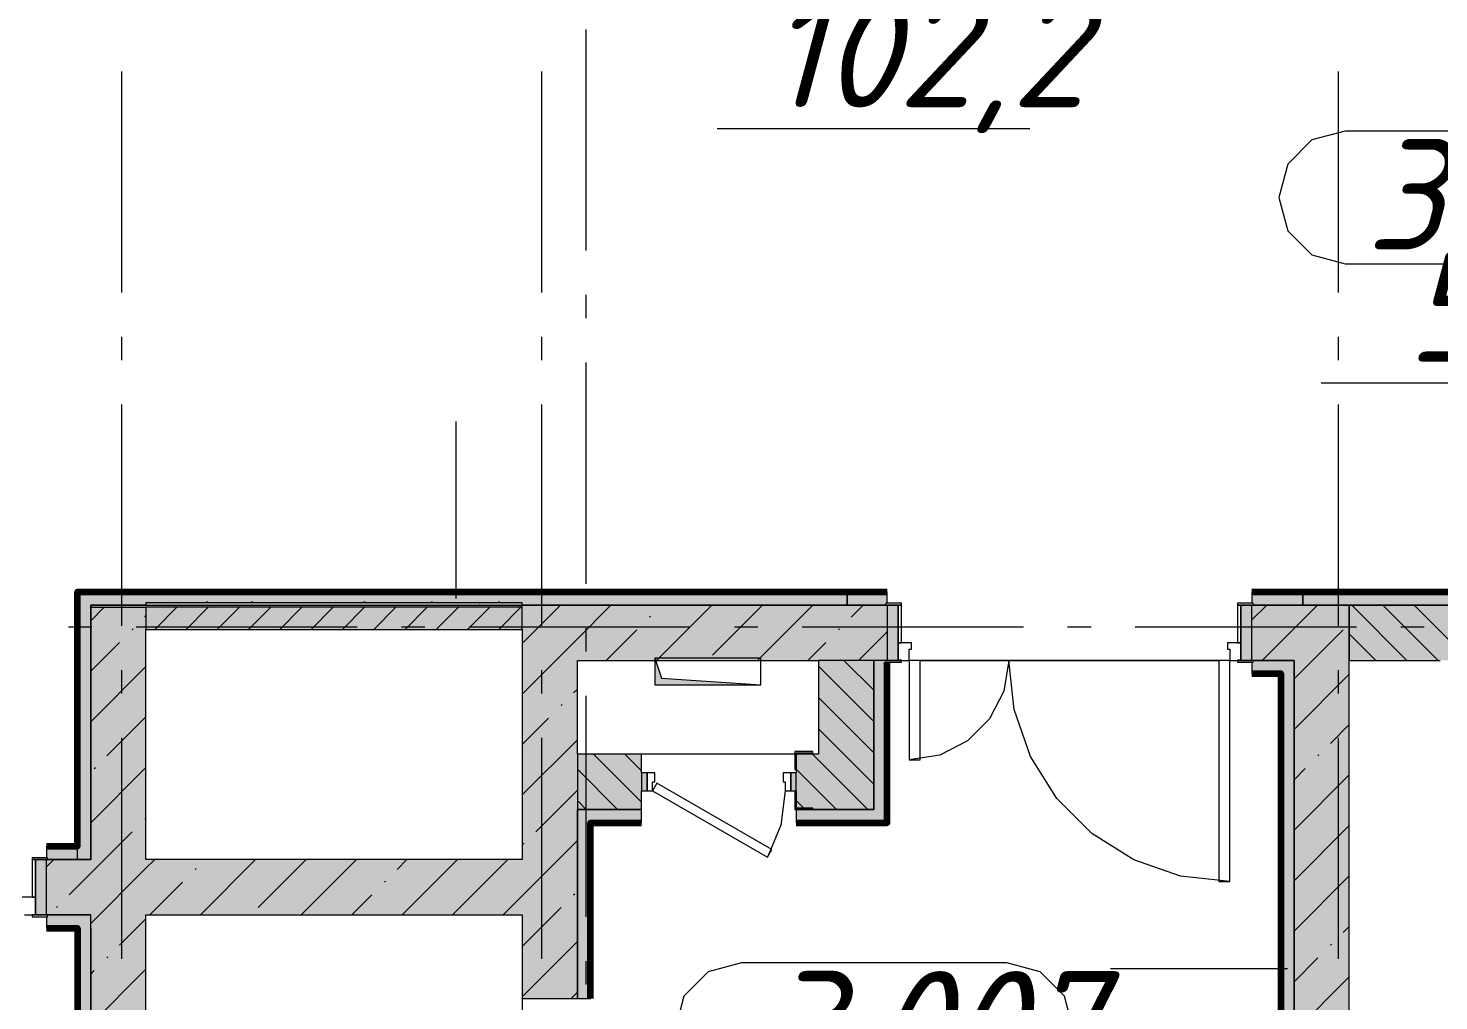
# Model space of a CAD drawing. Header units: millimetres. Extents: x -537608 to 253996, y -217170 to 186033.
# Drawn here: x -307199 to -300822, y 154733 to 159128 of the extents above; entities that cross this region are included whole.
import ezdxf

# ---------------------------------------------------------------- set-up
doc = ezdxf.new("R2010")
doc.units = ezdxf.units.MM
doc.layers.add('16) Лак 1.6м', color=160, linetype='Continuous', lineweight=90)
doc.layers.add('PDF _Геометрия', color=7, linetype='Continuous')
doc.layers.add('PDF _Текст', color=7, linetype='Continuous')
doc.layers.add('PDF _Сплошная заливка', color=7, linetype='Continuous', true_color=0xffffff)
doc.styles.add('PDF ISOCPEUR Italic', font='isocpeui.ttf')

msp = doc.modelspace()

# ---------------------------------------------------------------- hatches: boundary and pattern name
at = {"layer": 'PDF _Сплошная заливка', "true_color": 0xff7d7d, "transparency": 33554559}
for points in [[(-306976.1782, 155370.9078), (-306916.1797, 155370.9078), (-306916.1797, 156581.2552), (-306976.1782, 156581.2552), (-306976.1782, 155430.9063)], [(-303496.1786, 156521.2545), (-303496.1786, 156581.2552), (-306916.1797, 156581.2552), (-306916.1797, 156521.2545), (-305073.682, 156521.2545)]]:
    msp.add_hatch(color=11, dxfattribs=at).paths.add_polyline_path(points)
at = {"layer": 'PDF _Сплошная заливка', "true_color": 0x6a8dc8, "transparency": 33554559}
h = msp.add_hatch(color=153, dxfattribs=at)
h.paths.add_polyline_path([(-301436.1809, 156521.2545), (-301436.1809, 156581.2552), (-301666.1767, 156581.2552), (-301666.1767, 156529.2549), (-301661.1818, 156529.2549), (-301661.1818, 156521.2545)], flags=0)
h.paths.add_polyline_path([(-303321.1779, 156521.2545), (-303321.1779, 156529.2549), (-303316.183, 156529.2549), (-303316.183, 156581.2552), (-303496.1786, 156581.2552), (-303496.1786, 156521.2545), (-303403.9461, 156521.2545)], flags=0)
at = {"layer": 'PDF _Сплошная заливка', "true_color": 0xff7d7d, "transparency": 33554559}
h = msp.add_hatch(color=11, dxfattribs=at)
h.paths.add_polyline_path([(-291046.1823, 156521.2545), (-291046.1823, 156581.2552), (-293834.1796, 156581.2552), (-293834.1796, 156521.2545), (-291715.7767, 156521.2545)], flags=0)
h.paths.add_polyline_path([(-297131.1782, 156521.2545), (-295674.1798, 156521.2545), (-295674.1798, 156581.2552), (-297136.1816, 156581.2552), (-297136.1816, 156529.2549), (-297131.1782, 156529.2549)], flags=0)
h.paths.add_polyline_path([(-298394.7294, 156521.2545), (-298291.1809, 156521.5194), (-298291.1809, 156529.2549), (-298286.1775, 156529.2549), (-298286.1775, 156581.2552), (-299416.1766, 156581.2552), (-299416.1766, 156529.2549), (-299411.1818, 156529.2549), (-299411.1818, 156521.2545)], flags=0)
h.paths.add_polyline_path([(-301436.1809, 156521.2545), (-300571.1759, 156521.2545), (-300571.1759, 156529.2549), (-300566.181, 156529.2549), (-300566.181, 156581.2552), (-301436.1809, 156581.2552)], flags=0)
at = {"layer": 'PDF _Сплошная заливка', "transparency": 33554559}
for points in [[(-304966.1808, 156511.2541), (-304966.1808, 156531.255), (-306666.1787, 156531.255), (-306666.1787, 156521.2545), (-306916.1797, 156521.2545), (-306916.1797, 156511.2541), (-305073.682, 156511.2541)], [(-306916.1797, 152171.255), (-306666.1787, 152171.255), (-306666.1787, 156511.2541), (-306916.1797, 156511.2541), (-306916.1797, 154876.6478)], [(-304966.1808, 156411.2537), (-304966.1808, 156511.2541), (-306666.1787, 156511.2541), (-306666.1787, 156411.2537), (-305073.682, 156411.2537)]]:
    msp.add_hatch(color=256, dxfattribs=at).paths.add_polyline_path(points)
h = msp.add_hatch(color=256, dxfattribs=at)
h.paths.add_polyline_path([(-301226.1819, 156271.2536), (-301226.1819, 156521.2545), (-301666.1767, 156521.2545), (-301666.1767, 156271.2536), (-301476.1828, 156271.2536)], flags=0)
h.paths.add_polyline_path([(-303321.1779, 156271.2536), (-303316.183, 156271.2536), (-303316.183, 156521.2545), (-304716.1798, 156521.2545), (-304716.1798, 156271.2536), (-304366.1785, 156271.2536), (-304362.8457, 156271.2536), (-303376.1815, 156271.2536)], flags=0)
at = {"layer": 'PDF _Сплошная заливка', "true_color": 0xf4f4f4, "transparency": 33554559}
msp.add_hatch(color=7, dxfattribs=at).paths.add_polyline_path([(-301716.1768, 156271.2536), (-301666.1767, 156271.2536), (-301666.1767, 156521.2545), (-301716.1768, 156521.2545), (-301716.1768, 156292.5463)])
at = {"layer": 'PDF _Сплошная заливка', "transparency": 33554559}
h = msp.add_hatch(color=256, dxfattribs=at)
h.paths.add_polyline_path([(-296826.1821, 156271.2536), (-296826.1821, 156521.2545), (-297136.1816, 156521.2545), (-297136.1816, 156271.2536), (-297131.1782, 156271.2536)], flags=0)
h.paths.add_polyline_path([(-295676.1777, 156271.2536), (-295676.1777, 156273.2537), (-295676.1777, 156521.2545), (-296326.1802, 156521.2545), (-296326.1802, 156271.2536)], flags=0)
h.paths.add_polyline_path([(-300636.1779, 156271.2536), (-300566.181, 156271.2536), (-300566.181, 156521.2545), (-301226.1819, 156521.2545), (-301226.1819, 156271.2536), (-300696.1764, 156271.2536)], flags=0)
h.paths.add_polyline_path([(-298946.1782, 156271.2536), (-298286.1775, 156271.2536), (-298286.1775, 156521.2545), (-299416.1766, 156521.2545), (-299416.1766, 156271.2536), (-299046.1787, 156271.2536)], flags=0)
at = {"layer": 'PDF _Сплошная заливка', "true_color": 0xe2e2e2, "transparency": 33554559}
msp.add_hatch(color=254, dxfattribs=at).paths.add_polyline_path([(-303886.1818, 156161.2549), (-304336.1749, 156191.2541), (-304366.1785, 156281.254), (-304366.1785, 156161.2549), (-304238.8097, 156161.2549)])
at = {"layer": 'PDF _Сплошная заливка', "true_color": 0x56bc34, "transparency": 33554559}
for points in [[(-303316.183, 155597.3318), (-303316.183, 156263.2553), (-303321.1779, 156263.2553), (-303321.1779, 156271.2536), (-303376.1815, 156271.2536), (-303376.1815, 155597.3318), (-303321.1779, 155597.3318)], [(-301661.1818, 156211.2551), (-301536.1813, 156211.2551), (-301536.1813, 156271.2536), (-301661.1818, 156271.2536), (-301661.1818, 156263.2553), (-301666.1767, 156263.2553), (-301666.1767, 156211.2551)], [(-301536.1813, 154161.2558), (-301476.1828, 154161.2558), (-301476.1828, 156271.2536), (-301536.1813, 156271.2536), (-301536.1813, 154221.2543)]]:
    msp.add_hatch(color=85, dxfattribs=at).paths.add_polyline_path(points)
at = {"layer": 'PDF _Сплошная заливка', "transparency": 33554559}
h = msp.add_hatch(color=256, dxfattribs=at)
h.paths.add_polyline_path([(-303376.1815, 155597.3318), (-303376.1815, 155847.3327), (-303726.1828, 155847.3327), (-303726.1828, 155597.3318), (-303403.9461, 155597.3318)], flags=0)
h.paths.add_polyline_path([(-304656.1813, 155597.3318), (-304426.177, 155597.3318), (-304426.177, 155847.3327), (-304716.1798, 155847.3327), (-304716.1798, 155597.3318)], flags=0)
at = {"layer": 'PDF _Сплошная заливка', "true_color": 0x56bc34, "transparency": 33554559}
h = msp.add_hatch(color=85, dxfattribs=at)
h.paths.add_polyline_path([(-304656.1813, 152481.2545), (-304656.1813, 153393.8441), (-304716.1798, 153393.8441), (-304716.1798, 152481.2545)], flags=0)
h.paths.add_polyline_path([(-304716.1798, 154743.8429), (-304656.1813, 154743.8429), (-304656.1813, 155597.3318), (-304716.1798, 155597.3318), (-304716.1798, 154876.6478)], flags=0)
h = msp.add_hatch(color=85, dxfattribs=at)
h.paths.add_polyline_path([(-303316.183, 155537.3333), (-303316.183, 155597.3318), (-303726.1828, 155597.3318), (-303726.1828, 155537.3333), (-303403.9461, 155537.3333)], flags=0)
h.paths.add_polyline_path([(-304426.177, 155537.3333), (-304426.177, 155597.3318), (-304656.1813, 155597.3318), (-304656.1813, 155537.3333)], flags=0)
at = {"layer": 'PDF _Сплошная заливка', "true_color": 0x6a8dc8, "transparency": 33554559}
h = msp.add_hatch(color=153, dxfattribs=at)
h.paths.add_polyline_path([(-306976.1782, 155370.9078), (-306976.1782, 155430.9063), (-307116.1804, 155430.9063), (-307116.1804, 155378.906), (-307111.177, 155378.906), (-307111.177, 155370.9078)], flags=0)
h.paths.add_polyline_path([(-308916.1787, 155370.9078), (-308771.1816, 155372.9079), (-308771.1816, 155378.906), (-308766.1781, 155378.906), (-308766.1781, 155430.9063), (-308916.1787, 155430.9063)], flags=0)
at = {"layer": 'PDF _Сплошная заливка', "transparency": 33554559}
h = msp.add_hatch(color=256, dxfattribs=at)
h.paths.add_polyline_path([(-304966.1808, 155120.9068), (-304966.1808, 155370.9078), (-306666.1787, 155370.9078), (-306666.1787, 155120.9068), (-305073.682, 155120.9068)], flags=0)
h.paths.add_polyline_path([(-307111.177, 155120.9068), (-306916.1797, 155120.9068), (-306916.1797, 155370.9078), (-307116.1804, 155370.9078), (-307116.1804, 155120.9068)], flags=0)
h.paths.add_polyline_path([(-308916.1787, 155120.9068), (-308766.1781, 155120.9068), (-308766.1781, 155370.9078), (-308976.1773, 155370.9078), (-308976.1773, 155120.9068)], flags=0)
at = {"layer": 'PDF _Сплошная заливка', "true_color": 0x56bc34, "transparency": 33554559}
h = msp.add_hatch(color=85, dxfattribs=at)
h.paths.add_polyline_path([(-306976.1782, 155060.9062), (-306916.1797, 155060.9062), (-306916.1797, 155120.9068), (-307111.177, 155118.7646), (-307111.177, 155112.9065), (-307116.1804, 155112.9065), (-307116.1804, 155060.9062), (-307111.177, 155060.9062)], flags=0)
h.paths.add_polyline_path([(-308830.5945, 155060.9062), (-308766.1781, 155060.9062), (-308766.1781, 155112.9065), (-308771.1816, 155112.9065), (-308771.1816, 155120.9068), (-308916.1787, 155120.9068), (-308916.1787, 155060.9062)], flags=0)

# ---------------------------------------------------------------- linework, layer by layer
at = {"layer": '16) Лак 1.6м'}
for points in [[(-307116.1804, 155430.9063), (-306976.1782, 155430.9063), (-306976.1782, 156581.2552), (-303316.183, 156581.2552)], [(-301666.1767, 156581.2552), (-300566.181, 156581.2552)], [(-303726.1828, 155537.3333), (-303316.183, 155537.3333), (-303316.183, 156263.2553)], [(-301666.1767, 156211.2551), (-301536.1813, 156211.2551), (-301536.1813, 154221.2543), (-302506.1817, 154221.2543), (-302506.1817, 152481.2545), (-304656.1813, 152481.2545), (-304656.1813, 153393.8441)], [(-304656.1813, 154743.8429), (-304656.1813, 155537.3333), (-304426.177, 155537.3333)], [(-307116.1804, 155060.9062), (-306976.1782, 155060.9062), (-306976.1782, 152111.2544)]]:
    msp.add_lwpolyline(points, dxfattribs=at)
at = {"layer": 'PDF _Геометрия', "color": 253, "lineweight": 9, "true_color": 0xaaaaaa}
for p, q in [((-304676.1779, 158123.3297), (-304676.1779, 159123.3314)), ((-306776.1774, 157933.422), (-306776.1774, 158933.4215)), ((-304876.1787, 157933.422), (-304876.1787, 158933.4215)), ((-301276.1821, 158933.4215), (-301276.1821, 157933.422)), ((-304083.3234, 158675.2006), (-302670.4089, 158675.2006)), ((-301244.9642, 158663.3679), (-301394.9648, 158623.1766)), ((-300044.9596, 158663.3679), (-301244.9642, 158663.3679)), ((-301394.9648, 158623.1766), (-301504.774, 158513.3695)), ((-301504.774, 158513.3695), (-301544.9654, 158363.369)), ((-301544.9654, 158363.369), (-301504.774, 158213.3684)), ((-301504.774, 158213.3684), (-301394.9648, 158103.5613)), ((-301394.9648, 158103.5613), (-301244.9642, 158063.3678)), ((-301244.9642, 158063.3678), (-300044.9596, 158063.3678)), ((-304676.1779, 157817.4983), (-304676.1779, 157923.3311)), ((-306776.1774, 157627.5884), (-306776.1774, 157733.4212)), ((-304876.1787, 157627.5884), (-304876.1787, 157733.4212)), ((-301276.1821, 157733.4212), (-301276.1821, 157627.5884)), ((-304676.1779, 156617.4981), (-304676.1779, 157617.4975)), ((-301353.9984, 157525.3339), (-299941.0926, 157525.3339)), ((-306776.1774, 156427.5882), (-306776.1774, 157427.5877)), ((-304876.1787, 156427.5882), (-304876.1787, 157427.5877)), ((-301276.1821, 157427.5877), (-301276.1821, 156427.5882)), ((-306911.2709, 156421.2542), (-307017.1101, 156421.2542)), ((-305711.2749, 156421.2542), (-306711.2788, 156421.2542)), ((-305405.4436, 156421.2542), (-305511.2741, 156421.2542)), ((-304205.4389, 156421.2542), (-305205.4428, 156421.2542)), ((-304676.1779, 156311.6645), (-304676.1779, 156417.4973)), ((-303899.6076, 156421.2542), (-304005.4382, 156421.2542)), ((-302699.6116, 156421.2542), (-303699.6069, 156421.2542)), ((-302393.7802, 156421.2542), (-302499.6108, 156421.2542)), ((-301193.7756, 156421.2542), (-302193.7795, 156421.2542)), ((-300887.9442, 156421.2542), (-300993.7748, 156421.2542)), ((-304366.1785, 156281.254), (-304366.1785, 156161.2549)), ((-303886.1818, 156281.254), (-304366.1785, 156281.254)), ((-304366.1785, 156281.254), (-304336.1749, 156191.2541)), ((-303886.1818, 156161.2549), (-303886.1818, 156281.254)), ((-306776.1774, 156121.7546), (-306776.1774, 156227.5895)), ((-304876.1787, 156121.7546), (-304876.1787, 156227.5895)), ((-304336.1749, 156191.2541), (-303886.1818, 156161.2549)), ((-301276.1821, 156227.5895), (-301276.1821, 156121.7546)), ((-304676.1779, 155111.6642), (-304676.1779, 156111.6637)), ((-304366.1785, 156161.2549), (-303886.1818, 156161.2549)), ((-306776.1774, 154921.7565), (-306776.1774, 155921.7561)), ((-304876.1787, 154921.7565), (-304876.1787, 155921.7561)), ((-301276.1821, 155921.7561), (-301276.1821, 154921.7565)), ((-303726.1828, 155847.3327), (-303735.1822, 155847.3327)), ((-304676.1779, 154805.8307), (-304676.1779, 154911.6656)), ((-303974.2892, 154903.6975), (-304124.2812, 154863.5061)), ((-302774.2847, 154903.6975), (-303974.2892, 154903.6975)), ((-302624.2841, 154863.5061), (-302774.2847, 154903.6975)), ((-304124.2812, 154863.5061), (-304234.0904, 154753.6969)), ((-302514.4748, 154753.6969), (-302624.2841, 154863.5061)), ((-304234.0904, 154753.6969), (-304274.2818, 154603.6985)), ((-302474.2835, 154603.6985), (-302514.4748, 154753.6969))]:
    msp.add_line(p, q, dxfattribs=at)
at = {"layer": 'PDF _Геометрия', "lineweight": 9}
for p, q in [((-305264.6232, 156551.2538), (-305264.6232, 157351.2547)), ((-306916.1797, 156581.2552), (-306976.1782, 156581.2552)), ((-306976.1782, 156581.2552), (-306976.1782, 155430.9063)), ((-303496.1786, 156581.2552), (-306916.1797, 156581.2552)), ((-303496.1786, 156521.2545), (-303496.1786, 156581.2552)), ((-303496.1786, 156581.2552), (-303496.1786, 156521.2545)), ((-303316.183, 156581.2552), (-303496.1786, 156581.2552)), ((-303316.183, 156529.2549), (-303316.183, 156581.2552)), ((-301436.1809, 156581.2552), (-301666.1767, 156581.2552)), ((-301666.1767, 156581.2552), (-301666.1767, 156529.2549)), ((-300566.181, 156581.2552), (-301436.1809, 156581.2552)), ((-301436.1809, 156581.2552), (-301436.1809, 156521.2545)), ((-301436.1809, 156521.2545), (-301436.1809, 156581.2552)), ((-306666.1787, 156521.2545), (-306916.1797, 156521.2545)), ((-306916.1797, 156521.2545), (-306916.1797, 156511.2541)), ((-306916.1797, 155370.9078), (-306916.1797, 156521.2545)), ((-306916.1797, 156521.2545), (-303496.1786, 156521.2545)), ((-306916.1797, 156450.0499), (-306854.9755, 156511.2541)), ((-306916.1797, 156511.2541), (-306916.1797, 155370.9078)), ((-306916.1797, 156511.2541), (-306666.1787, 156511.2541)), ((-304966.1808, 156531.255), (-306666.1787, 156531.255)), ((-306666.1787, 156531.255), (-306666.1787, 156521.2545)), ((-304966.1808, 156511.2541), (-306666.1787, 156511.2541)), ((-306666.1787, 156511.2541), (-306666.1787, 156411.2537)), ((-306626.6247, 156411.2537), (-306526.6242, 156511.2541)), ((-306485.2014, 156411.2537), (-306385.201, 156511.2541)), ((-306343.7782, 156411.2537), (-306243.7778, 156511.2541)), ((-306202.355, 156411.2537), (-306102.3546, 156511.2541)), ((-306060.9404, 156411.2537), (-305960.94, 156511.2541)), ((-305919.5172, 156411.2537), (-305819.5168, 156511.2541)), ((-305778.094, 156411.2537), (-305678.0936, 156511.2541)), ((-305636.6708, 156411.2537), (-305536.6703, 156511.2541)), ((-305495.2561, 156411.2537), (-305395.2558, 156511.2541)), ((-305353.833, 156411.2537), (-305253.8326, 156511.2541)), ((-305212.4097, 156411.2537), (-305112.4094, 156511.2541)), ((-305070.9865, 156411.2537), (-304970.9862, 156511.2541)), ((-304966.1808, 156521.2545), (-304966.1808, 156531.255)), ((-304966.1808, 156511.2541), (-304966.1808, 156521.2545)), ((-304716.1798, 156521.2545), (-304966.1808, 156521.2545)), ((-304966.1808, 156411.2537), (-304966.1808, 156511.2541)), ((-304960.919, 156352.4242), (-304792.0843, 156521.2545)), ((-304716.1798, 156369.0666), (-304563.9918, 156521.2545)), ((-303496.1786, 156521.2545), (-304716.1798, 156521.2545)), ((-304357.7905, 156271.2536), (-304107.7896, 156521.2545)), ((-304105.5505, 156295.399), (-303879.6971, 156521.2545)), ((-303901.5969, 156271.2536), (-303651.596, 156521.2545)), ((-303496.1786, 156521.2545), (-303321.1779, 156521.2545)), ((-303321.1779, 156521.2545), (-303496.1786, 156521.2545)), ((-303478.2746, 156466.4748), (-303423.4948, 156521.2545)), ((-303251.181, 156529.2549), (-303321.1779, 156529.2549)), ((-303321.1779, 156529.2549), (-303321.1779, 156521.2545)), ((-303321.1779, 156521.2545), (-303251.181, 156521.2545)), ((-303266.1828, 156521.2545), (-303316.183, 156521.2545)), ((-303316.183, 156521.2545), (-303316.183, 156271.2536)), ((-303266.1828, 156271.2536), (-303266.1828, 156521.2545)), ((-303251.181, 156521.2545), (-303266.1828, 156521.2545)), ((-303266.1828, 156521.2545), (-303266.1828, 156351.2552)), ((-303251.181, 156521.2545), (-303251.181, 156529.2549)), ((-303251.181, 156351.2552), (-303251.181, 156521.2545)), ((-301731.1786, 156529.2549), (-301731.1786, 156521.2545)), ((-301661.1818, 156529.2549), (-301731.1786, 156529.2549)), ((-301731.1786, 156521.2545), (-301731.1786, 156351.2552)), ((-301716.1768, 156521.2545), (-301731.1786, 156521.2545)), ((-301731.1786, 156521.2545), (-301661.1818, 156521.2545)), ((-301716.1768, 156521.2545), (-301716.1768, 156271.2536)), ((-301666.1767, 156521.2545), (-301716.1768, 156521.2545)), ((-301716.1768, 156351.2552), (-301716.1768, 156521.2545)), ((-301666.1767, 156453.7853), (-301598.7117, 156521.2545)), ((-301666.1767, 156271.2536), (-301666.1767, 156521.2545)), ((-301661.1818, 156521.2545), (-301661.1818, 156529.2549)), ((-301436.1809, 156521.2545), (-301661.1818, 156521.2545)), ((-301661.1818, 156521.2545), (-301436.1809, 156521.2545)), ((-301620.6115, 156271.2536), (-301370.6106, 156521.2545)), ((-301436.1809, 156521.2545), (-301226.1819, 156521.2545)), ((-301226.1819, 156521.2545), (-301436.1809, 156521.2545)), ((-301226.1819, 156521.2545), (-300571.1759, 156521.2545)), ((-300571.1759, 156521.2545), (-301226.1819, 156521.2545)), ((-301226.1819, 156521.2545), (-301226.1819, 156271.2536)), ((-301226.1819, 156271.2536), (-301226.1819, 156521.2545)), ((-300965.4248, 156271.2536), (-301215.4257, 156521.2545)), ((-300824.0015, 156271.2536), (-301074.0025, 156521.2545)), ((-300682.5784, 156271.2536), (-300932.5793, 156521.2545)), ((-306671.6558, 156466.4748), (-306666.1787, 156471.9519)), ((-304390.6705, 156466.4748), (-304385.9339, 156471.2156)), ((-306728.6832, 156409.4495), (-306723.9381, 156414.1903)), ((-306666.1787, 155370.9078), (-306666.1787, 156411.2537)), ((-306666.1787, 156411.2537), (-304966.1808, 156411.2537)), ((-304966.1808, 156411.2537), (-304966.1808, 155370.9078)), ((-304966.1808, 156119.0656), (-304716.1798, 156369.0666)), ((-304585.8917, 156271.2536), (-304447.6979, 156409.4495)), ((-303535.302, 156409.4495), (-303530.5655, 156414.1903)), ((-303445.4033, 156271.2536), (-303316.183, 156400.4738)), ((-301392.5105, 156271.2536), (-301254.3167, 156409.4495)), ((-301106.848, 156271.2536), (-301226.1819, 156390.5875)), ((-306916.1797, 156221.9531), (-306785.702, 156352.4242)), ((-303673.4958, 156271.2536), (-303592.3295, 156352.4242)), ((-303206.1757, 156351.2552), (-303266.1828, 156351.2552)), ((-303266.1828, 156351.2552), (-303266.1828, 156271.2536)), ((-303266.1828, 156351.2552), (-303251.181, 156351.2552)), ((-303216.1827, 156271.2536), (-303216.1827, 156321.2537)), ((-303216.1827, 156321.2537), (-303206.1757, 156321.2537)), ((-303206.1757, 156321.2537), (-303206.1757, 156351.2552)), ((-301716.1768, 156351.2552), (-301776.1753, 156351.2552)), ((-301776.1753, 156351.2552), (-301776.1753, 156321.2537)), ((-301776.1753, 156321.2537), (-301766.1771, 156321.2537)), ((-301766.1771, 156321.2537), (-301766.1771, 156271.2536)), ((-301731.1786, 156351.2552), (-301716.1768, 156351.2552)), ((-301716.1768, 156271.2536), (-301716.1768, 156351.2552)), ((-306916.1797, 155993.8541), (-306666.1787, 156243.8529)), ((-304716.1798, 155847.3327), (-304716.1798, 156271.2536)), ((-304716.1798, 156271.2536), (-304366.1785, 156271.2536)), ((-304362.8457, 156271.2536), (-303626.1825, 156271.2536)), ((-303626.1825, 156271.2536), (-303626.1825, 155847.3327)), ((-303376.1815, 156271.2536), (-303626.1825, 156271.2536)), ((-303376.1815, 155995.0038), (-303626.1825, 156245.0026)), ((-303376.1815, 156136.4249), (-303511.0081, 156271.2536)), ((-303376.1815, 155847.3327), (-303376.1815, 156271.2536)), ((-303321.1779, 156271.2536), (-303376.1815, 156271.2536)), ((-303376.1815, 156271.2536), (-303376.1815, 155597.3318)), ((-303251.181, 156271.2536), (-303321.1779, 156271.2536)), ((-303321.1779, 156271.2536), (-303321.1779, 156263.2553)), ((-303321.1779, 156263.2553), (-303251.181, 156263.2553)), ((-303316.183, 156271.2536), (-303266.1828, 156271.2536)), ((-303316.183, 155597.3318), (-303316.183, 156263.2553)), ((-303251.181, 156272.2547), (-303266.1828, 156272.2547)), ((-303266.1828, 156272.2547), (-303266.1828, 156271.2536)), ((-303266.1828, 156271.2536), (-303216.1827, 156271.2536)), ((-303266.1828, 156271.2536), (-303251.181, 156271.2536)), ((-303251.181, 156271.2536), (-303251.181, 156272.2547)), ((-303251.181, 156263.2553), (-303251.181, 156271.2536)), ((-303166.1824, 156271.2536), (-303216.1827, 156271.2536)), ((-303216.1827, 156271.2536), (-303216.1827, 155821.254)), ((-303166.1824, 155821.254), (-303166.1824, 156271.2536)), ((-302766.1809, 156271.2536), (-302788.2013, 156132.1964)), ((-302741.1033, 156048.7329), (-302766.1809, 156271.2536)), ((-301766.1771, 156271.2536), (-301816.1773, 156271.2536)), ((-301816.1773, 156271.2536), (-301816.1773, 155271.2541)), ((-301766.1771, 155271.2541), (-301766.1771, 156271.2536)), ((-301766.1771, 156271.2536), (-301716.1768, 156271.2536)), ((-301731.1786, 156272.2547), (-301731.1786, 156271.2536)), ((-301716.1768, 156272.2547), (-301731.1786, 156272.2547)), ((-301731.1786, 156271.2536), (-301716.1768, 156271.2536)), ((-301731.1786, 156271.2536), (-301731.1786, 156263.2553)), ((-301661.1818, 156271.2536), (-301731.1786, 156271.2536)), ((-301731.1786, 156263.2553), (-301661.1818, 156263.2553)), ((-301716.1768, 156271.2536), (-301716.1768, 156272.2547)), ((-301716.1768, 156271.2536), (-301666.1767, 156271.2536)), ((-301666.1767, 156263.2553), (-301666.1767, 156211.2551)), ((-301661.1818, 156271.2536), (-301536.1813, 156271.2536)), ((-301536.1813, 156271.2536), (-301661.1818, 156271.2536)), ((-301661.1818, 156263.2553), (-301661.1818, 156271.2536)), ((-301536.1813, 156271.2536), (-301476.1828, 156271.2536)), ((-301476.1828, 156271.2536), (-301536.1813, 156271.2536)), ((-301476.1828, 156187.5877), (-301392.5105, 156271.2536)), ((-301476.1828, 156271.2536), (-301476.1828, 152421.256)), ((-301476.1828, 154161.2558), (-301476.1828, 156271.2536)), ((-301226.1819, 152421.256), (-301226.1819, 156271.2536)), ((-301226.1819, 156271.2536), (-300816.182, 156271.2536)), ((-301666.1767, 156211.2551), (-301536.1813, 156211.2551)), ((-301536.1813, 156211.2551), (-301536.1813, 154221.2543)), ((-301476.1828, 155959.4887), (-301226.1819, 156209.4897)), ((-304732.8178, 156124.3253), (-304716.1798, 156140.9676)), ((-302788.2013, 156132.1964), (-302852.1182, 156006.7504)), ((-304789.8453, 156067.3021), (-304785.1001, 156072.0429)), ((-303376.1815, 155853.5828), (-303626.1825, 156103.5816)), ((-302667.1451, 155837.371), (-302741.1033, 156048.7329)), ((-306842.7295, 155839.2032), (-306666.1787, 156015.7562)), ((-304966.1808, 155890.9667), (-304846.8727, 156010.2768)), ((-302852.1182, 156006.7504), (-302951.6794, 155907.1978)), ((-303511.3525, 155847.3327), (-303626.1825, 155962.1605)), ((-301311.3441, 155896.2285), (-301226.1819, 155981.3907)), ((-304966.1808, 155662.8698), (-304716.1798, 155912.8686)), ((-302951.6794, 155907.1978), (-303077.1191, 155843.2787)), ((-304426.177, 155847.3327), (-304716.1798, 155847.3327)), ((-304716.1798, 155847.3327), (-304716.1798, 155597.3318)), ((-304426.177, 155630.7887), (-304642.721, 155847.3327)), ((-304426.177, 155772.2119), (-304501.2978, 155847.3327)), ((-304426.177, 155762.3319), (-304426.177, 155847.3327)), ((-303626.1825, 155847.3327), (-303726.1828, 155847.3327)), ((-303726.1828, 155847.3327), (-303726.1828, 155762.3319)), ((-303402.7748, 155597.3318), (-303652.7758, 155847.3327)), ((-303376.1815, 155712.1596), (-303511.3525, 155847.3327)), ((-303376.1815, 155597.3318), (-303376.1815, 155847.3327)), ((-303077.1191, 155843.2787), (-303216.1827, 155821.254)), ((-303216.1827, 155821.254), (-303166.1824, 155821.254)), ((-302548.0092, 155647.7647), (-302667.1451, 155837.371)), ((-301368.3715, 155839.2032), (-301363.6264, 155843.944)), ((-306916.1797, 155537.6562), (-306666.1787, 155787.6572)), ((-306899.7569, 155782.1779), (-306895.0118, 155786.9209)), ((-304534.1433, 155597.3318), (-304716.1798, 155779.3683)), ((-304401.1769, 155762.3319), (-304426.177, 155762.3319)), ((-304426.177, 155762.3319), (-304426.177, 155682.3325)), ((-304366.1785, 155762.3319), (-304401.1769, 155762.3319)), ((-304401.1769, 155762.3319), (-304401.1769, 155682.3325)), ((-304401.1769, 155682.3325), (-304401.1769, 155762.3319)), ((-304366.1785, 155722.3322), (-304366.1785, 155762.3319)), ((-303751.183, 155762.3319), (-303786.1814, 155762.3319)), ((-303786.1814, 155762.3319), (-303786.1814, 155722.3322)), ((-303751.183, 155682.3325), (-303751.183, 155762.3319)), ((-303751.183, 155762.3319), (-303751.183, 155682.3325)), ((-303726.1828, 155762.3319), (-303751.183, 155762.3319)), ((-303544.198, 155597.3318), (-303726.1828, 155779.3188)), ((-303726.1828, 155682.3325), (-303726.1828, 155762.3319)), ((-301476.1828, 155731.3919), (-301425.3903, 155782.1779)), ((-301476.1828, 155503.2929), (-301226.1819, 155753.2917)), ((-304903.8915, 155497.0558), (-304716.1798, 155684.7697)), ((-304426.177, 155597.3318), (-304426.177, 155682.3325)), ((-304426.177, 155682.3325), (-304401.1769, 155682.3325)), ((-304401.1769, 155682.3325), (-304376.1767, 155682.3325)), ((-304376.1767, 155682.3325), (-304376.1767, 155722.3322)), ((-304376.1767, 155722.3322), (-304366.1785, 155722.3322)), ((-304356.1801, 155716.9735), (-304376.1767, 155682.3325)), ((-304376.1767, 155682.3325), (-303856.5657, 155382.3335)), ((-303836.5605, 155416.9745), (-304356.1801, 155716.9735)), ((-303776.1831, 155682.3325), (-303796.6275, 155527.0421)), ((-303786.1814, 155722.3322), (-303776.1831, 155722.3322)), ((-303776.1831, 155722.3322), (-303776.1831, 155682.3325)), ((-303776.1831, 155682.3325), (-303751.183, 155682.3325)), ((-303751.183, 155682.3325), (-303726.1828, 155682.3325)), ((-303726.1828, 155682.3325), (-303726.1828, 155597.3318)), ((-304675.5665, 155597.3318), (-304716.1798, 155637.9472)), ((-303685.6126, 155597.3318), (-303726.1828, 155637.8956)), ((-302389.6724, 155489.4236), (-302548.0092, 155647.7647)), ((-306671.6558, 155554.079), (-306666.9193, 155558.8219)), ((-304716.1798, 155597.3318), (-304656.1813, 155597.3318)), ((-304716.1798, 154743.8429), (-304716.1798, 155597.3318)), ((-304716.1798, 155597.3318), (-304716.1798, 154743.8429)), ((-304656.1813, 155597.3318), (-304716.1798, 155597.3318)), ((-304656.1813, 155597.3318), (-304426.177, 155597.3318)), ((-304426.177, 155597.3318), (-304656.1813, 155597.3318)), ((-304656.1813, 154743.8429), (-304656.1813, 155537.3333)), ((-304656.1813, 155537.3333), (-304426.177, 155537.3333)), ((-304426.177, 155537.3333), (-304426.177, 155597.3318)), ((-303726.1828, 155597.3318), (-303376.1815, 155597.3318)), ((-303376.1815, 155597.3318), (-303726.1828, 155597.3318)), ((-303726.1828, 155597.3318), (-303726.1828, 155537.3333)), ((-303726.1828, 155537.3333), (-303316.183, 155537.3333)), ((-303316.183, 155537.3333), (-303316.183, 155597.3318)), ((-306916.1797, 155309.5594), (-306728.6832, 155497.0558)), ((-303796.6275, 155527.0421), (-303856.5657, 155382.3335)), ((-302200.0661, 155370.2856), (-302389.6724, 155489.4236)), ((-301476.1828, 155275.194), (-301226.1819, 155525.1949)), ((-306976.1782, 155430.9063), (-307116.1804, 155430.9063)), ((-307116.1804, 155430.9063), (-307116.1804, 155378.906)), ((-306976.1782, 155370.9078), (-306976.1782, 155430.9063)), ((-304966.1808, 155206.6719), (-304716.1798, 155456.6729)), ((-304960.919, 155440.0305), (-304956.1738, 155444.7713)), ((-303856.5657, 155382.3335), (-303836.5605, 155416.9745)), ((-307181.1824, 155378.906), (-307181.1824, 155370.9078)), ((-307111.177, 155378.906), (-307181.1824, 155378.906)), ((-307181.1824, 155370.9078), (-307181.1824, 155200.9063)), ((-307166.1806, 155370.9078), (-307181.1824, 155370.9078)), ((-307181.1824, 155370.9078), (-307111.177, 155370.9078)), ((-307166.1806, 155370.9078), (-307166.1806, 155120.9068)), ((-307116.1804, 155370.9078), (-307166.1806, 155370.9078)), ((-307166.1806, 155200.9063), (-307166.1806, 155370.9078)), ((-307116.1804, 155337.6576), (-307082.9302, 155370.9078)), ((-307116.1804, 155120.9068), (-307116.1804, 155370.9078)), ((-307111.177, 155370.9078), (-307111.177, 155378.906)), ((-306976.1782, 155370.9078), (-307111.177, 155370.9078)), ((-307111.177, 155370.9078), (-306976.1782, 155370.9078)), ((-306916.1797, 155370.9078), (-306976.1782, 155370.9078)), ((-306976.1782, 155370.9078), (-306916.1797, 155370.9078)), ((-306666.1787, 155331.4592), (-306626.7279, 155370.9078)), ((-304966.1808, 155370.9078), (-306666.1787, 155370.9078)), ((-306420.5353, 155120.9068), (-306170.5344, 155370.9078)), ((-306158.4347, 155154.9085), (-305942.4332, 155370.9078)), ((-305964.3417, 155120.9068), (-305714.3407, 155370.9078)), ((-305531.1675, 155325.9821), (-305486.2396, 155370.9078)), ((-305508.1395, 155120.9068), (-305258.1385, 155370.9078)), ((-305280.0383, 155120.9068), (-305030.046, 155370.9078)), ((-301988.6978, 155296.3273), (-302200.0661, 155370.2856)), ((-307013.8032, 155211.9315), (-306916.1797, 155309.5594)), ((-306916.1797, 155081.4604), (-306666.1787, 155331.4592)), ((-306443.5547, 155325.9821), (-306438.8182, 155330.7229)), ((-301766.1771, 155271.2541), (-301988.6978, 155296.3273)), ((-301476.1828, 155047.095), (-301226.1819, 155297.0959)), ((-306648.6364, 155120.9068), (-306500.5822, 155268.9568)), ((-305588.1862, 155268.9568), (-305583.4497, 155273.6976)), ((-304732.8178, 155211.9315), (-304728.0814, 155216.6745)), ((-301816.1773, 155271.2541), (-301766.1771, 155271.2541)), ((-307166.1806, 155200.9063), (-307226.1791, 155200.9063)), ((-307181.1824, 155200.9063), (-307166.1806, 155200.9063)), ((-307166.1806, 155120.9068), (-307166.1806, 155200.9063)), ((-307070.8306, 155154.9085), (-307066.0855, 155159.6492)), ((-305736.2406, 155120.9068), (-305645.2137, 155211.9315)), ((-305051.9458, 155120.9068), (-304966.1808, 155206.6719)), ((-304966.1808, 154978.5729), (-304789.8453, 155154.9085)), ((-307216.1808, 155120.9068), (-307166.1806, 155120.9068)), ((-307181.1824, 155121.9079), (-307181.1824, 155120.9068)), ((-307166.1806, 155121.9079), (-307181.1824, 155121.9079)), ((-307181.1824, 155120.9068), (-307166.1806, 155120.9068)), ((-307181.1824, 155120.9068), (-307181.1824, 155112.9065)), ((-307111.177, 155120.9068), (-307181.1824, 155120.9068)), ((-307181.1824, 155112.9065), (-307111.177, 155112.9065)), ((-307166.1806, 155120.9068), (-307166.1806, 155121.9079)), ((-307166.1806, 155120.9068), (-307116.1804, 155120.9068)), ((-307116.1804, 155112.9065), (-307116.1804, 155060.9062)), ((-306916.1797, 155120.9068), (-307111.177, 155120.9068)), ((-307111.177, 155120.9068), (-306916.1797, 155120.9068)), ((-307111.177, 155112.9065), (-307111.177, 155120.9068)), ((-306916.1797, 155060.9062), (-306916.1797, 155120.9068)), ((-306785.702, 154983.8348), (-306666.1787, 155103.3624)), ((-306666.1787, 152421.256), (-306666.1787, 155120.9068)), ((-306666.1787, 155120.9068), (-304966.1808, 155120.9068)), ((-304966.1808, 155120.9068), (-304966.1808, 154743.8429)), ((-307116.1804, 155060.9062), (-306976.1782, 155060.9062)), ((-306976.1782, 155060.9062), (-306976.1782, 152111.2544)), ((-306916.1797, 152171.255), (-306916.1797, 155060.9062)), ((-306916.1797, 155060.9062), (-306916.1797, 152171.255)), ((-301254.3167, 155040.8578), (-301226.1819, 155068.997)), ((-304966.1808, 154750.474), (-304716.1798, 155000.4749)), ((-301311.3441, 154983.8348), (-301306.599, 154988.5756)), ((-306842.7295, 154926.8095), (-306837.993, 154931.5502)), ((-301476.1828, 154818.9981), (-301368.3715, 154926.8095)), ((-306916.1797, 154625.2625), (-306666.1787, 154875.2635)), ((-306916.1797, 154853.3615), (-306899.7569, 154869.7842)), ((-301506.1778, 154877.4401), (-302306.1809, 154877.4401)), ((-301476.1828, 154590.8992), (-301226.1819, 154840.898)), ((-304744.7107, 154743.8429), (-304716.1798, 154772.3759)), ((-304966.1808, 154743.8429), (-304716.1798, 154743.8429)), ((-304716.1798, 154743.8429), (-304656.1813, 154743.8429))]:
    msp.add_line(p, q, dxfattribs=at)
at = {"layer": 'PDF _Геометрия', "color": 8, "lineweight": 9, "true_color": 0x787878}
for p, q in [((-306393.3822, 156535.4124), (-306386.6736, 156535.4124)), ((-306190.1779, 156535.4124), (-306183.4693, 156535.4124)), ((-305682.1756, 156535.4124), (-305675.4756, 156535.4124)), ((-305490.778, 156530.3852), (-305491.2775, 156531.255)), ((-305377.3777, 156535.4124), (-305370.669, 156535.4124)), ((-305155.8732, 156524.5227), (-305159.2232, 156518.7141)), ((-305072.5797, 156535.4124), (-305065.8711, 156535.4124))]:
    msp.add_line(p, q, dxfattribs=at)
at = {"layer": 'PDF _Геометрия', "color": 9, "lineweight": 9, "true_color": 0xc0c0c0}
for p, q in [((-301816.1773, 156271.2536), (-303166.1824, 156271.2536)), ((-303166.1824, 156271.2536), (-301816.1773, 156271.2536)), ((-303732.1767, 155847.3327), (-304426.177, 155847.3327)), ((-304966.1808, 154743.8429), (-304966.1808, 153393.8441))]:
    msp.add_line(p, q, dxfattribs=at)
at = {"layer": 'PDF _Геометрия', "color": 253, "lineweight": 20, "true_color": 0xaaaaaa}
for p, q in [((-303651.1826, 155859.3333), (-303732.1767, 155859.3333)), ((-303732.1767, 155859.3333), (-303732.1767, 155778.3327)), ((-303651.1826, 155853.333), (-303651.1826, 155859.3333)), ((-303726.1828, 155778.3327), (-303726.1828, 155853.333)), ((-303726.1828, 155853.333), (-303651.1826, 155853.333)), ((-303732.1767, 155778.3327), (-303726.1828, 155778.3327)), ((-303726.1828, 155678.3324), (-303732.1767, 155678.3324)), ((-303732.1767, 155678.3324), (-303732.1767, 155597.3318)), ((-303726.1828, 155603.332), (-303726.1828, 155678.3324)), ((-303651.1826, 155603.332), (-303726.1828, 155603.332)), ((-303651.1826, 155597.3318), (-303651.1826, 155603.332)), ((-303732.1767, 155597.3318), (-303651.1826, 155597.3318))]:
    msp.add_line(p, q, dxfattribs=at)
at = {"layer": 'PDF _Сплошная заливка', "lineweight": 35, "transparency": 33554559}
for points in [[(-304716.1798, 154743.8429), (-304716.1798, 156521.2545), (-304966.1808, 154743.8429), (-304966.1808, 156521.2545)], [(-303626.1825, 155847.3327), (-303376.1815, 155847.3327), (-303626.1825, 156271.2536), (-303376.1815, 156271.2536)], [(-301226.1819, 152421.256), (-301226.1819, 156271.2536), (-301476.1828, 152421.256), (-301476.1828, 156271.2536)]]:
    msp.add_solid(points, dxfattribs=at)
at = {"layer": 'PDF _Сплошная заливка', "color": 7, "lineweight": 35, "true_color": 0xf4f4f4, "transparency": 33554559}
for points in [[(-303316.183, 156271.2536), (-303266.1828, 156271.2536), (-303316.183, 156521.2545), (-303266.1828, 156521.2545)], [(-304426.177, 155682.3325), (-304401.1769, 155682.3325), (-304426.177, 155762.3319), (-304401.1769, 155762.3319)], [(-303726.1828, 155682.3325), (-303726.1828, 155762.3319), (-303751.183, 155682.3325), (-303751.183, 155762.3319)], [(-307166.1806, 155120.9068), (-307116.1804, 155120.9068), (-307166.1806, 155370.9078), (-307116.1804, 155370.9078)]]:
    msp.add_solid(points, dxfattribs=at)
at = {"layer": 'PDF _Сплошная заливка', "color": 85, "lineweight": 35, "true_color": 0x56bc34, "transparency": 33554559}
msp.add_solid([(-306916.1797, 152111.2544), (-306916.1797, 155060.9062), (-306976.1782, 152111.2544), (-306976.1782, 155060.9062)], dxfattribs=at)

# ---------------------------------------------------------------- texts
at = {"layer": 'PDF _Текст', "char_height": 500, "attachment_point": 4, "style": 'PDF ISOCPEUR Italic'}
for s, insert in [('102,2', (-303862.6198, 158962.5768)), ('3.008', (-301152.2925, 158376.6548)), ('5,4', (-300967.2935, 157812.7102)), ('3.007', (-303881.6175, 154616.9822))]:
    msp.add_mtext(s, dxfattribs=dict(at, insert=insert))

doc.saveas('drawing.dxf')
